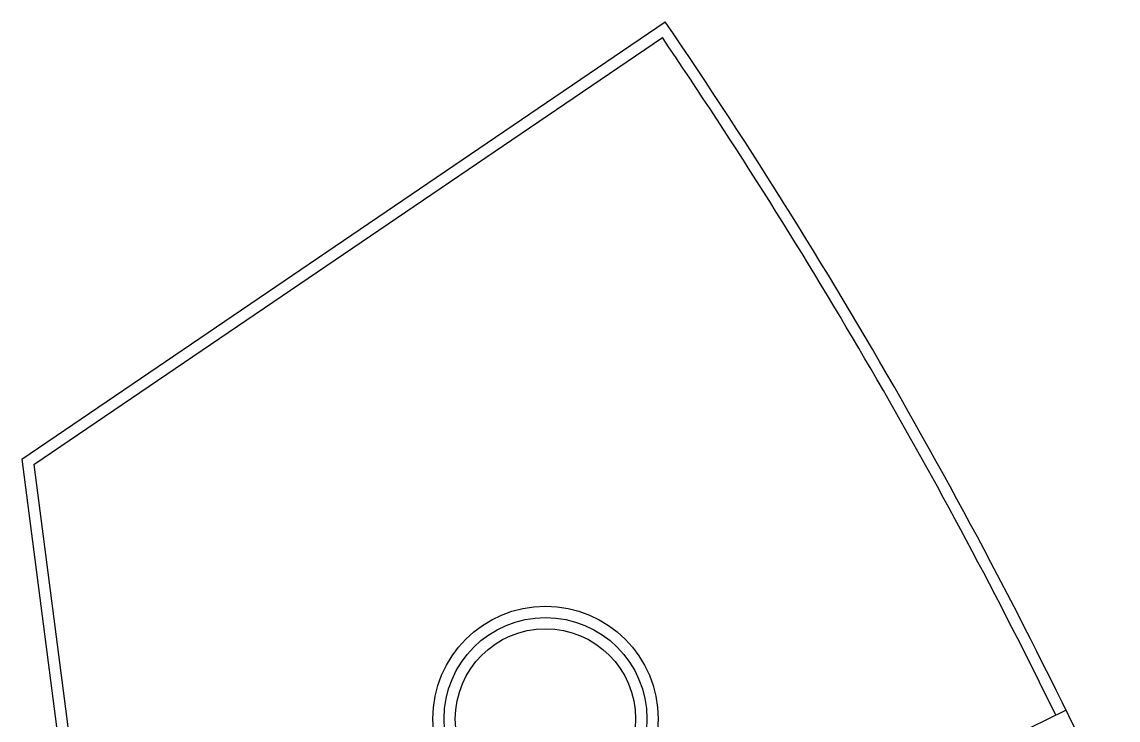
# Model space of a CAD drawing. Header units: inches. Extents: x -325 to 762, y 0 to 3497.
# Drawn here: x -215 to 368, y 3125 to 3497 of the extents above; entities that cross this region are included whole.
import ezdxf

# ---------------------------------------------------------------- set-up
doc = ezdxf.new("R2010")
doc.units = ezdxf.units.IN
doc.header["$LTSCALE"] = 10
doc.header["$MEASUREMENT"] = 0
doc.layers.add('A-FLOR', color=3, linetype='CONTINUOUS')
doc.layers.add('A-WALL', color=5, linetype='CONTINUOUS')

msp = doc.modelspace()

# ---------------------------------------------------------------- linework, layer by layer
at = {"layer": 'A-FLOR'}
for radius in [60, 54, 48]:
    msp.add_circle((63.36, 3125.97), radius, dxfattribs=at)
at = {"layer": 'A-WALL'}
for p, q in [((-215.36, 3264.23), (127.16, 3496.78)), ((-208.94, 3261.34), (125.57, 3488.46)), ((-215.36, 3264.23), (-156.76, 2812.01)), ((-208.94, 3261.34), (-151.59, 2818.82)), ((200.57, 3062.5), (340.43, 3130.73))]:
    msp.add_line(p, q, dxfattribs=at)
for radius, start, end in [(2946, 24.84821, 34.3497), (2940, 26.10333, 34.23312)]:
    msp.add_arc((-2305.09, 1834.52), radius, start, end, dxfattribs=at)

doc.saveas('drawing.dxf')
